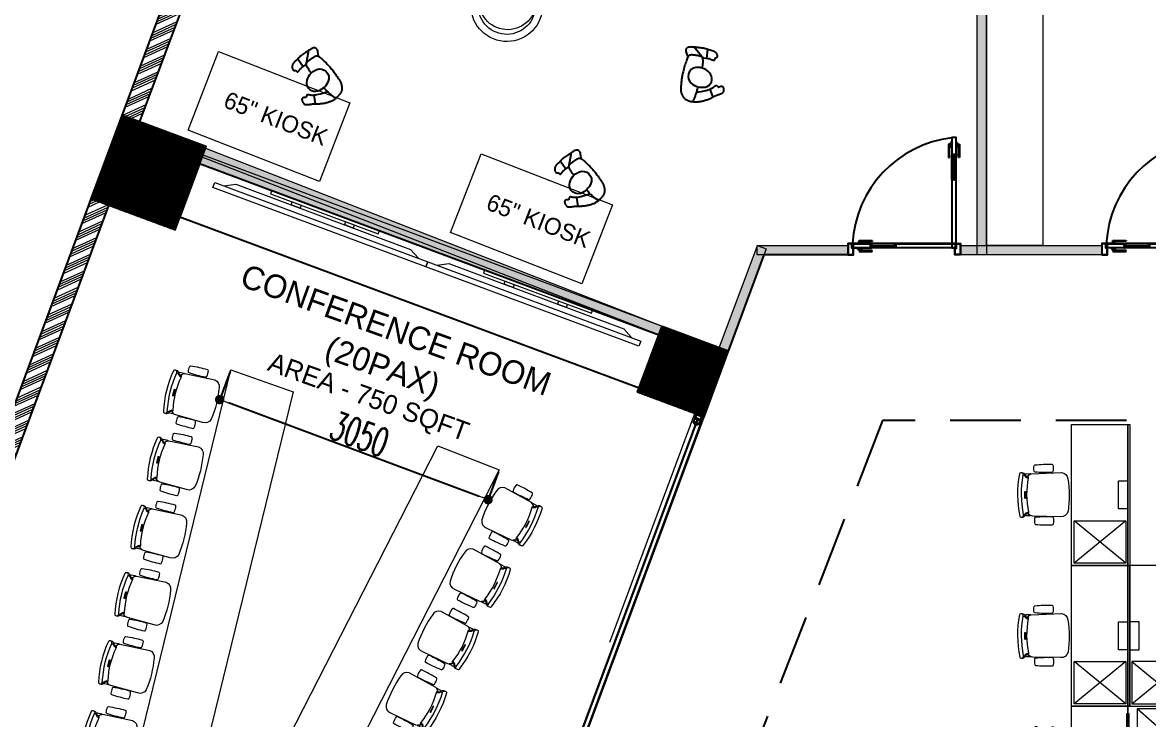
# Model space of a CAD drawing. Header units: millimetres. Extents: x -774950 to -670403, y -1165325 to -1109738.
# Drawn here: x -765314 to -753325, y -1142332 to -1134914 of the extents above; entities that cross this region are included whole.
import ezdxf

# ---------------------------------------------------------------- set-up
doc = ezdxf.new("R2010")
doc.units = ezdxf.units.MM
doc.header["$LTSCALE"] = 3000
doc.header["$MEASUREMENT"] = 0
doc.header["$PDMODE"] = 35
doc.header["$PDSIZE"] = -100
for name, pattern in [('DASHED2', [0.375, 0.25, -0.125]), ('HIDDEN', [0.375, 0.25, -0.125]), ('HIDDENX2', [0.75, 0.5, -0.25])]:
    doc.linetypes.add(name, pattern=pattern)
doc.layers.get('0').update_dxf_attribs({"linetype": 'CONTINUOUS'})
doc.layers.get('DEFPOINTS').update_dxf_attribs({"linetype": 'CONTINUOUS'})
for name, color, linetype, lineweight in [('150 mm WALL', 134, 'CONTINUOUS', 25), ('A-WALL', 26, 'CONTINUOUS', 25), ('AI-FURN', 7, 'CONTINUOUS', 20), ('AR_01_WALL', 134, 'CONTINUOUS', 20), ('I- FURN', 251, 'CONTINUOUS', 9), ('PR-ALU SECTION', 8, 'CONTINUOUS', 9), ('PR-HATCH', 8, 'CONTINUOUS', 0), ('PR-LINE', 8, 'DASHED2', 9), ('T-LAYOUT', 7, 'CONTINUOUS', 13), ('TAGING', 253, 'CONTINUOUS', 5), ('TOA- AV', 7, 'CONTINUOUS', 9), ('TOA_DOOR', 7, 'CONTINUOUS', 25)]:
    doc.layers.add(name, color=color, linetype=linetype, lineweight=lineweight)
for name, color, linetype in [('FURN-TOA', 7, 'CONTINUOUS'), ('HATCH', 8, 'CONTINUOUS'), ('I-FURN', 7, 'CONTINUOUS'), ('STR_COL', 3, 'CONTINUOUS'), ('str_col_hatch', 8, 'CONTINUOUS')]:
    doc.layers.add(name, color=color, linetype=linetype)
doc.layers.add('PR- GLASS', color=7, linetype='CONTINUOUS', lineweight=9, true_color=0x0505ff)
doc.layers.add('PR-FULL HT', color=7, linetype='CONTINUOUS', lineweight=13, true_color=0x6e3e30)
doc.styles.add('ATTR', font='romans.shx', dxfattribs={"width": 0.8, "height": 1.735066})
doc.styles.add('CENTURY GOTHIC', font='GOTHIC.TTF')
doc.styles.add('INSIDE', font='simplex.shx', dxfattribs={"width": 0.6})
doc.dimstyles.new('INTERNAL', dxfattribs={"dimtxt": 300, "dimasz": 100, "dimexe": 50, "dimexo": 20, "dimgap": 25, "dimtad": 1, "dimdec": 0, "dimzin": 9, "dimdsep": 46, "dimtxsty": 'INSIDE', "dimblk1": 'DOT', "dimblk2": 'DOT', "dimsah": 1, "dimcen": 0.09, "dimdle": 30, "dimclrd": 8, "dimclre": 44, "dimadec": 0, "dimazin": 0, "dimtfac": 1, "dimtdec": 0, "dimtofl": 0, "dimtmove": 2, "dimatfit": 3, "dimldrblk": 'DOT', "dimfxl": 0, "dimtolj": 1, "dimtzin": 0, "dimarcsym": 0})
pattern_1 = [(25, (-15832.223, -471116.0655), (-2.641364136, 5.66442367), [])]

# ---------------------------------------------------------------- blocks, each defined once
blk = doc.blocks.new('*U459')
at = {"layer": 'AR_01_WALL'}
h = blk.add_hatch(dxfattribs=at)
h.set_pattern_fill('ANSI34', color=8, scale=7, angle=90)
h.set_pattern_definition([(135, (951725.34, 6184.83), (-94.29269, -94.29269), []), (135, (951725.34, 6216.26), (-94.29269, -94.29269), []), (135, (951725.34, 6247.69), (-94.29269, -94.29269), []), (135, (951725.34, 6279.12), (-94.29269, -94.29269), [])])
h.paths.add_polyline_path([(284137, 139951), (293537, 139951), (293537, 139751), (284137, 139751)])
blk.add_lwpolyline([(284137, 139951), (293537, 139951), (293537, 139751), (284137, 139751), (284137, 139951)], dxfattribs=at)
blk = doc.blocks.new('vw layout final block')
at = {"layer": 'str_col_hatch', "linetype": 'Continuous'}
h = blk.add_hatch(dxfattribs=at)
h.set_pattern_fill('ANSI31', color=256, scale=50, angle=340, style=0)
h.set_pattern_definition(pattern_1)
h.paths.add_polyline_path([(-630186, -1036582), (-629483, -1036844), (-629222, -1036141), (-629925, -1035880)])
h.paths.add_polyline_path([(-633796, -1046282), (-633093, -1046544), (-632832, -1045841), (-633535, -1045580)])
h = blk.add_hatch(dxfattribs=at)
h.set_pattern_fill('ANSI31', color=256, scale=50, angle=340, style=0)
h.set_pattern_definition(pattern_1)
h.paths.add_polyline_path([(-638392, -1043665), (-639282, -1043334), (-639614, -1044224), (-638723, -1044555)])
at = {"layer": 'FURN-TOA', "linetype": 'Continuous'}
for p, q in [((-642893, -1053034), (-636004, -1034524)), ((-639095, -1043403), (-635816, -1034594)), ((-642705, -1053103), (-639426, -1044294))]:
    blk.add_line(p, q, dxfattribs=at)
at = {"layer": 'STR_COL'}
blk.add_lwpolyline([(-639614, -1044224), (-639282, -1043334), (-638392, -1043665), (-638723, -1044555), (-639614, -1044224)], dxfattribs=at)
blk.add_lwpolyline([(-633535, -1045580), (-632832, -1045841), (-633093, -1046544), (-633796, -1046282)], close=True, dxfattribs=at)
at = {"layer": '150 mm WALL', "lineweight": 25, "rotation": 249.5858934164234}
for p in [(-667870, -719486), (-671481, -729186)]:
    blk.add_blockref('*U459', p, dxfattribs=at)
blk = doc.blocks.new('12PSTG07')
at = {"color": 0, "linetype": 'ByBlock'}
for p, q in [((0, 15), (-12, 15)), ((0, 12), (0, 15)), ((-12, 12), (0, 12)), ((-1, -12), (-1, 12)), ((-12, -12), (0, -12)), ((0, -12), (0, -15)), ((0, -15), (-12, -15))]:
    blk.add_line(p, q, dxfattribs=at)
for centre, radius in [((-12, 0), 15), ((-12, 0), 12), ((-10, 0), 12)]:
    blk.add_arc(centre, radius, 90, 270, dxfattribs=at)
blk = doc.blocks.new('Person 8 Man Standing PV')
for p, q in [((-5.91, 10.28), (-5.55, 10.44)), ((-5.55, 10.44), (-5.19, 10.6)), ((-5.19, 10.6), (-4.83, 10.74)), ((-4.83, 10.74), (-4.48, 10.87)), ((-4.48, 10.87), (-4.12, 10.99)), ((-4.12, 10.99), (-3.78, 11.1)), ((-3.78, 11.1), (-3.43, 11.2)), ((-3.43, 11.2), (-3.09, 11.29)), ((-3.09, 11.29), (-2.75, 11.36)), ((-2.75, 11.36), (-2.42, 11.43)), ((-2.42, 11.43), (-2.09, 11.48)), ((-2.09, 11.48), (-1.76, 11.53)), ((-1.76, 11.53), (-1.43, 11.57)), ((-1.43, 11.57), (-1.11, 11.6)), ((-1.07, 10.44), (-1.12, 10.23)), ((-1.11, 11.6), (-0.78, 11.62)), ((-1.02, 10.62), (-1.07, 10.44)), ((-0.96, 10.78), (-1.02, 10.62)), ((-0.91, 10.91), (-0.96, 10.78)), ((-0.86, 11.03), (-0.91, 10.91)), ((-0.8, 11.13), (-0.86, 11.03)), ((-0.75, 11.22), (-0.8, 11.13)), ((-0.78, 11.62), (-0.45, 11.61)), ((-0.69, 11.29), (-0.75, 11.22)), ((-0.62, 11.35), (-0.69, 11.29)), ((-0.56, 11.4), (-0.62, 11.35)), ((-0.48, 11.44), (-0.56, 11.4)), ((-0.4, 11.47), (-0.48, 11.44)), ((-0.45, 11.61), (-0.08, 11.54)), ((-0.31, 11.49), (-0.4, 11.47)), ((-0.21, 11.51), (-0.31, 11.49)), ((-0.1, 11.52), (-0.21, 11.51)), ((0.03, 11.52), (-0.1, 11.52)), ((-0.08, 11.54), (-0.04, 11.52)), ((0.16, 11.52), (0.03, 11.52)), ((0.31, 11.52), (0.16, 11.52)), ((0.47, 11.5), (0.31, 11.52)), ((0.63, 11.48), (0.47, 11.5)), ((0.82, 11.46), (0.63, 11.48)), ((1.01, 11.42), (0.82, 11.46)), ((1.21, 11.38), (1.01, 11.42)), ((1.43, 11.33), (1.21, 11.38)), ((1.65, 11.28), (1.43, 11.33)), ((1.87, 11.22), (1.65, 11.28)), ((2.09, 11.15), (1.87, 11.22)), ((2.31, 11.09), (2.09, 11.15)), ((2.52, 11.01), (2.31, 11.09)), ((2.72, 10.94), (2.52, 11.01)), ((2.91, 10.86), (2.72, 10.94)), ((3.09, 10.78), (2.91, 10.86)), ((3.26, 10.69), (3.09, 10.78)), ((3.42, 10.59), (3.26, 10.69)), ((3.58, 10.48), (3.42, 10.59)), ((3.74, 10.35), (3.58, 10.48)), ((3.9, 10.2), (3.74, 10.35)), ((-13.66, 5.08), (-13.61, 5.2)), ((-13.61, 5.2), (-13.54, 5.32)), ((-13.54, 5.32), (-13.46, 5.42)), ((-13.46, 5.42), (-13.37, 5.53)), ((-13.37, 5.53), (-13.27, 5.63)), ((-13.27, 5.63), (-13.16, 5.73)), ((-13.16, 5.73), (-13.04, 5.82)), ((-13.04, 5.82), (-12.9, 5.92)), ((-12.9, 5.92), (-12.75, 6.02)), ((-12.75, 6.02), (-12.59, 6.13)), ((-12.59, 6.13), (-12.42, 6.23)), ((-12.42, 6.23), (-12.23, 6.34)), ((-12.23, 6.34), (-12.03, 6.46)), ((-12.03, 6.46), (-11.81, 6.58)), ((-11.81, 6.58), (-11.59, 6.7)), ((-11.59, 6.7), (-11.36, 6.82)), ((-11.36, 6.82), (-11.13, 6.95)), ((-11.13, 6.95), (-10.9, 7.07)), ((-10.9, 7.07), (-10.68, 7.2)), ((-10.68, 7.2), (-10.48, 7.31)), ((-10.48, 7.31), (-10.3, 7.43)), ((-10.3, 7.43), (-10.14, 7.53)), ((-10.14, 7.53), (-9.99, 7.64)), ((-9.99, 7.64), (-9.86, 7.74)), ((-9.86, 7.74), (-9.73, 7.85)), ((-9.73, 7.85), (-9.59, 7.96)), ((-9.59, 7.96), (-9.44, 8.08)), ((-9.53, 8.01), (-7.59, 4.55)), ((-9.44, 8.08), (-9.27, 8.21)), ((-9.27, 8.21), (-9.07, 8.36)), ((-9.07, 8.36), (-8.84, 8.53)), ((-8.84, 8.53), (-8.58, 8.71)), ((-8.58, 8.71), (-8.3, 8.9)), ((-8.3, 8.9), (-7.99, 9.1)), ((-7.99, 9.1), (-7.67, 9.31)), ((-7.67, 9.31), (-7.33, 9.52)), ((-7.33, 9.52), (-6.98, 9.72)), ((-6.98, 9.72), (-6.62, 9.91)), ((-5.97, 5.38), (-6.69, 5.05)), ((-6.62, 9.91), (-6.26, 10.1)), ((-6.26, 10.1), (-5.91, 10.28)), ((-5.07, 5.76), (-5.97, 5.38)), ((-3.94, 6.2), (-5.07, 5.76)), ((-2.55, 6.7), (-3.94, 6.2)), ((-1.75, 6.98), (-2.55, 6.7)), ((-1.91, 5.44), (-1.94, 4.87)), ((-1.88, 5.91), (-1.91, 5.44)), ((-1.84, 6.29), (-1.88, 5.91)), ((-1.8, 6.63), (-1.84, 6.29)), ((-1.75, 6.96), (-1.8, 6.63)), ((-1.69, 7.3), (-1.75, 6.96)), ((-1.63, 7.66), (-1.69, 7.3)), ((-1.57, 8.02), (-1.63, 7.66)), ((-1.5, 8.39), (-1.57, 8.02)), ((-1.44, 8.75), (-1.5, 8.39)), ((-1.37, 9.1), (-1.44, 8.75)), ((-1.31, 9.42), (-1.37, 9.1)), ((-1.24, 9.72), (-1.31, 9.42)), ((-1.18, 9.99), (-1.24, 9.72)), ((-1.12, 10.23), (-1.18, 9.99)), ((4.06, 10.03), (3.9, 10.2)), ((4.23, 9.84), (4.06, 10.03)), ((4.4, 9.62), (4.23, 9.84)), ((4.57, 9.39), (4.4, 9.62)), ((4.73, 9.14), (4.57, 9.39)), ((4.89, 8.88), (4.73, 9.14)), ((5.04, 8.61), (4.89, 8.88)), ((5.18, 8.34), (5.04, 8.61)), ((5.3, 8.06), (5.18, 8.34)), ((5.4, 7.78), (5.3, 8.06)), ((5.49, 7.5), (5.4, 7.78)), ((5.57, 7.22), (5.49, 7.5)), ((5.63, 6.92), (5.57, 7.22)), ((5.68, 6.62), (5.63, 6.92)), ((5.73, 6.3), (5.68, 6.62)), ((5.77, 5.96), (5.73, 6.3)), ((5.8, 5.61), (5.77, 5.96)), ((5.84, 5.23), (5.8, 5.61)), ((5.87, 4.83), (5.84, 5.23)), ((-13.77, 4.49), (-13.76, 4.66)), ((-13.76, 4.31), (-13.77, 4.49)), ((-13.76, 4.66), (-13.74, 4.81)), ((-13.75, 4.12), (-13.76, 4.31)), ((-13.73, 3.94), (-13.75, 4.12)), ((-13.74, 4.81), (-13.71, 4.95)), ((-13.7, 3.75), (-13.73, 3.94)), ((-13.71, 4.95), (-13.66, 5.08)), ((-13.66, 3.57), (-13.7, 3.75)), ((-13.61, 3.39), (-13.66, 3.57)), ((-13.56, 3.23), (-13.61, 3.39)), ((-13.51, 3.08), (-13.56, 3.23)), ((-13.45, 2.95), (-13.51, 3.08)), ((-13.39, 2.84), (-13.45, 2.95)), ((-13.33, 2.73), (-13.39, 2.84)), ((-13.26, 2.64), (-13.33, 2.73)), ((-13.19, 2.57), (-13.26, 2.64)), ((-13.12, 2.5), (-13.19, 2.57)), ((-13.04, 2.44), (-13.12, 2.5)), ((-12.97, 2.4), (-13.04, 2.44)), ((-12.89, 2.36), (-12.97, 2.4)), ((-12.81, 2.33), (-12.89, 2.36)), ((-12.72, 2.32), (-12.81, 2.33)), ((-12.64, 2.31), (-12.72, 2.32)), ((-12.55, 2.32), (-12.64, 2.31)), ((-12.45, 2.34), (-12.55, 2.32)), ((-12.36, 2.37), (-12.45, 2.34)), ((-12.26, 2.41), (-12.36, 2.37)), ((-12.15, 2.47), (-12.26, 2.41)), ((-12.05, 2.53), (-12.15, 2.47)), ((-11.94, 2.59), (-12.05, 2.53)), ((-11.84, 2.66), (-11.94, 2.59)), ((-11.74, 2.73), (-11.84, 2.66)), ((-11.64, 2.79), (-11.74, 2.73)), ((-11.55, 2.85), (-11.64, 2.79)), ((-11.47, 2.89), (-11.55, 2.85)), ((-11.4, 2.93), (-11.47, 2.89)), ((-11.33, 2.96), (-11.4, 2.93)), ((-11.26, 2.98), (-11.33, 2.96)), ((-11.2, 2.98), (-11.26, 2.98)), ((-11.15, 2.98), (-11.2, 2.98)), ((-11.09, 2.97), (-11.15, 2.98)), ((-11.04, 2.95), (-11.09, 2.97)), ((-10.99, 2.91), (-11.04, 2.95)), ((-10.94, 2.87), (-10.99, 2.91)), ((-10.89, 2.83), (-10.94, 2.87)), ((-10.84, 2.77), (-10.89, 2.83)), ((-10.78, 2.72), (-10.84, 2.77)), ((-10.73, 2.67), (-10.78, 2.72)), ((-10.68, 2.61), (-10.73, 2.67)), ((-10.62, 2.56), (-10.68, 2.61)), ((-10.56, 2.52), (-10.62, 2.56)), ((-10.5, 2.48), (-10.56, 2.52)), ((-10.43, 2.44), (-10.5, 2.48)), ((-10.37, 2.42), (-10.43, 2.44)), ((-10.3, 2.4), (-10.37, 2.42)), ((-10.23, 2.39), (-10.3, 2.4)), ((-10.16, 2.39), (-10.23, 2.39)), ((-10.09, 2.4), (-10.16, 2.39)), ((-10.02, 2.42), (-10.09, 2.4)), ((-9.94, 2.45), (-10.02, 2.42)), ((-9.87, 2.49), (-9.94, 2.45)), ((-9.79, 2.54), (-9.87, 2.49)), ((-9.71, 2.61), (-9.79, 2.54)), ((-9.63, 2.68), (-9.71, 2.61)), ((-9.54, 2.78), (-9.63, 2.68)), ((-9.45, 2.88), (-9.54, 2.78)), ((-9.35, 3), (-9.45, 2.88)), ((-9.25, 3.14), (-9.35, 3)), ((-9.12, 3.29), (-9.25, 3.14)), ((-8.98, 3.45), (-9.12, 3.29)), ((-8.8, 3.63), (-8.98, 3.45)), ((-8.6, 3.82), (-8.8, 3.63)), ((-8.35, 4.03), (-8.6, 3.82)), ((-8.05, 4.25), (-8.35, 4.03)), ((-7.69, 4.49), (-8.05, 4.25)), ((-7.25, 4.75), (-7.69, 4.49)), ((-6.69, 5.05), (-7.25, 4.75)), ((-1.94, 4.87), (-1.95, 4.37)), ((5.9, 4.42), (5.87, 4.83)), ((5.92, 3.99), (5.9, 4.42)), ((5.95, 3.54), (5.92, 3.99)), ((5.97, 3.09), (5.95, 3.54)), ((5.99, 2.64), (5.97, 3.09)), ((6, 2.18), (5.99, 2.64)), ((6.02, 1.72), (6, 2.18)), ((6, -0.24), (6.02, 0.28)), ((6.02, 1.25), (6.02, 1.72)), ((6.02, 0.77), (6.02, 1.25)), ((6.02, 0.28), (6.02, 0.77)), ((-2.56, -4.42), (-2.55, -4.86)), ((-2.55, -4.86), (-2.52, -5.71)), ((5.42, -5.42), (5.53, -4.74)), ((5.53, -4.74), (5.63, -4.04)), ((5.63, -4.04), (5.72, -3.33)), ((5.72, -3.33), (5.81, -2.64)), ((5.81, -2.64), (5.88, -1.98)), ((5.88, -1.98), (5.93, -1.36)), ((5.93, -1.36), (5.97, -0.78)), ((5.97, -0.78), (6, -0.24)), ((-8.29, -10.34), (-8.26, -10.25)), ((-8.26, -10.25), (-8.21, -10.17)), ((-8.21, -10.17), (-8.16, -10.09)), ((-8.16, -10.09), (-8.1, -10.02)), ((-8.1, -10.02), (-8.04, -9.96)), ((-8.04, -9.96), (-7.97, -9.9)), ((-7.97, -9.9), (-7.9, -9.84)), ((-7.9, -9.84), (-7.82, -9.79)), ((-7.82, -9.79), (-7.75, -9.74)), ((-7.75, -9.74), (-7.68, -9.7)), ((-7.68, -9.7), (-7.62, -9.65)), ((-7.62, -9.65), (-7.56, -9.61)), ((-7.56, -9.61), (-7.52, -9.56)), ((-7.52, -9.56), (-7.48, -9.52)), ((-7.48, -9.52), (-7.45, -9.47)), ((-7.45, -9.47), (-7.43, -9.42)), ((-7.43, -9.42), (-7.41, -9.37)), ((-7.41, -9.37), (-7.4, -9.32)), ((-7.4, -8.96), (-7.38, -8.91)), ((-7.4, -9.03), (-7.4, -8.96)), ((-7.39, -9.09), (-7.4, -9.03)), ((-7.4, -9.32), (-7.39, -9.26)), ((-7.39, -8.85), (-7.37, -8.8)), ((-7.38, -8.91), (-7.39, -8.85)), ((-7.39, -9.15), (-7.39, -9.09)), ((-7.39, -9.21), (-7.39, -9.15)), ((-7.39, -9.26), (-7.39, -9.21)), ((-7.37, -8.8), (-7.34, -8.75)), ((-7.34, -8.75), (-7.31, -8.71)), ((-7.31, -8.71), (-7.26, -8.67)), ((-7.26, -8.67), (-7.2, -8.64)), ((-7.2, -8.64), (-7.14, -8.62)), ((-7.14, -8.62), (-7.06, -8.61)), ((-7.06, -8.61), (-6.97, -8.6)), ((-6.97, -8.6), (-6.88, -8.6)), ((-6.88, -8.6), (-6.78, -8.61)), ((-6.78, -8.61), (-6.67, -8.63)), ((-6.67, -8.63), (-6.55, -8.66)), ((-6.55, -8.66), (-6.41, -8.69)), ((-6.41, -8.69), (-6.26, -8.73)), ((-6.26, -8.73), (-6.1, -8.77)), ((-6.1, -8.77), (-5.91, -8.81)), ((-5.91, -8.81), (-5.71, -8.86)), ((-5.71, -8.86), (-5.48, -8.91)), ((-5.48, -8.91), (-5.22, -8.96)), ((-5.22, -8.96), (-4.9, -9)), ((-4.9, -9), (-4.5, -9.03)), ((-4.5, -9.03), (-4, -9.03)), ((-4, -9.03), (-3.35, -9.01)), ((-3.55, -13.36), (-3.77, -9.02)), ((-3.35, -9.01), (-2.55, -8.95)), ((-2.55, -8.95), (-2.01, -8.89)), ((-2.52, -5.71), (-2.48, -6.42)), ((-2.48, -6.42), (-2.43, -7)), ((-2.43, -7), (-2.37, -7.47)), ((-2.37, -7.47), (-2.32, -7.85)), ((-2.32, -7.85), (-2.25, -8.16)), ((-2.25, -8.16), (-2.19, -8.4)), ((-2.19, -8.4), (-2.13, -8.61)), ((-2.17, -8.91), (2.88, -13.39)), ((-2.13, -8.61), (-2.07, -8.77)), ((-2.07, -8.77), (-2.01, -8.91)), ((-2.01, -8.91), (-1.94, -9.01)), ((-1.94, -9.01), (-1.87, -9.1)), ((-1.87, -9.1), (-1.8, -9.17)), ((-1.8, -9.17), (-1.72, -9.23)), ((-1.72, -9.23), (-1.64, -9.28)), ((-1.64, -9.28), (-1.56, -9.33)), ((-1.56, -9.33), (-1.46, -9.38)), ((-1.46, -9.38), (-1.35, -9.43)), ((-1.35, -9.43), (-1.22, -9.47)), ((-1.22, -9.47), (-1.07, -9.51)), ((-1.07, -9.51), (-0.88, -9.55)), ((-0.88, -9.55), (-0.67, -9.58)), ((-0.67, -9.58), (-0.41, -9.61)), ((-0.41, -9.61), (-0.11, -9.63)), ((-0.11, -9.63), (0.22, -9.65)), ((0.22, -9.65), (0.58, -9.66)), ((0.58, -9.66), (0.95, -9.66)), ((0.95, -9.66), (1.33, -9.66)), ((1.33, -9.66), (1.7, -9.65)), ((1.7, -9.65), (2.06, -9.64)), ((2.06, -9.64), (2.4, -9.63)), ((2.4, -9.63), (2.71, -9.61)), ((2.71, -9.61), (2.98, -9.58)), ((2.98, -9.58), (3.23, -9.55)), ((3.23, -9.55), (3.46, -9.51)), ((3.46, -9.51), (3.66, -9.46)), ((3.66, -9.46), (3.84, -9.39)), ((3.84, -9.39), (4.01, -9.32)), ((4.01, -9.32), (4.16, -9.23)), ((4.16, -9.23), (4.29, -9.12)), ((4.29, -9.12), (4.42, -8.98)), ((4.42, -8.98), (4.54, -8.82)), ((4.54, -8.82), (4.66, -8.61)), ((4.66, -8.61), (4.77, -8.35)), ((4.72, -8.47), (4.9, -8.77)), ((4.77, -8.35), (4.87, -8.04)), ((4.87, -8.04), (4.98, -7.66)), ((4.9, -8.77), (5.37, -9.59)), ((4.98, -7.66), (5.09, -7.2)), ((5.09, -7.2), (5.2, -6.67)), ((5.2, -6.67), (5.31, -6.07)), ((5.31, -6.07), (5.42, -5.42)), ((5.37, -9.59), (5.7, -10.24)), ((5.7, -10.24), (5.92, -10.73)), ((-8.36, -10.63), (-8.34, -10.53)), ((-8.36, -10.73), (-8.36, -10.63)), ((-8.36, -10.84), (-8.36, -10.73)), ((-8.34, -10.94), (-8.36, -10.84)), ((-8.34, -10.53), (-8.32, -10.44)), ((-8.32, -11.05), (-8.34, -10.94)), ((-8.32, -10.44), (-8.29, -10.34)), ((-8.3, -11.16), (-8.32, -11.05)), ((-8.26, -11.26), (-8.3, -11.16)), ((-8.22, -11.37), (-8.26, -11.26)), ((-8.17, -11.48), (-8.22, -11.37)), ((-8.12, -11.58), (-8.17, -11.48)), ((-8.06, -11.69), (-8.12, -11.58)), ((-8, -11.8), (-8.06, -11.69)), ((-7.93, -11.9), (-8, -11.8)), ((-7.86, -12), (-7.93, -11.9)), ((-7.78, -12.1), (-7.86, -12)), ((-7.69, -12.2), (-7.78, -12.1)), ((-7.59, -12.3), (-7.69, -12.2)), ((-7.49, -12.39), (-7.59, -12.3)), ((-7.38, -12.48), (-7.49, -12.39)), ((-7.26, -12.57), (-7.38, -12.48)), ((-7.13, -12.65), (-7.26, -12.57)), ((-6.99, -12.73), (-7.13, -12.65)), ((-6.84, -12.8), (-6.99, -12.73)), ((-6.67, -12.87), (-6.84, -12.8)), ((-6.48, -12.93), (-6.67, -12.87)), ((-6.28, -12.98), (-6.48, -12.93)), ((-6.07, -13.03), (-6.28, -12.98)), ((-5.83, -13.06), (-6.07, -13.03)), ((-5.59, -13.1), (-5.83, -13.06)), ((-5.35, -13.12), (-5.59, -13.1)), ((-5.11, -13.15), (-5.35, -13.12)), ((-4.87, -13.17), (-5.11, -13.15)), ((-4.65, -13.19), (-4.87, -13.17)), ((-4.43, -13.21), (-4.65, -13.19)), ((-4.24, -13.24), (-4.43, -13.21)), ((-4.06, -13.26), (-4.24, -13.24)), ((-3.9, -13.29), (-4.06, -13.26)), ((-3.74, -13.32), (-3.9, -13.29)), ((-3.58, -13.35), (-3.74, -13.32)), ((-3.42, -13.38), (-3.58, -13.35)), ((-3.25, -13.41), (-3.42, -13.38)), ((-3.07, -13.44), (-3.25, -13.41)), ((-2.88, -13.47), (-3.07, -13.44)), ((-2.66, -13.49), (-2.88, -13.47)), ((-2.42, -13.51), (-2.66, -13.49)), ((-2.15, -13.53), (-2.42, -13.51)), ((-1.83, -13.54), (-2.15, -13.53)), ((-1.47, -13.55), (-1.83, -13.54)), ((-1.07, -13.55), (-1.47, -13.55)), ((-0.6, -13.55), (-1.07, -13.55)), ((-0.08, -13.54), (-0.6, -13.55)), ((0.49, -13.52), (-0.08, -13.54)), ((1.08, -13.5), (0.49, -13.52)), ((1.68, -13.47), (1.08, -13.5)), ((2.28, -13.44), (1.68, -13.47)), ((2.85, -13.39), (2.28, -13.44)), ((3.38, -13.35), (2.85, -13.39)), ((3.85, -13.29), (3.38, -13.35)), ((4.25, -13.24), (3.85, -13.29)), ((4.58, -13.18), (4.25, -13.24)), ((4.86, -13.11), (4.58, -13.18)), ((5.08, -13.04), (4.86, -13.11)), ((5.25, -12.96), (5.08, -13.04)), ((5.4, -12.88), (5.25, -12.96)), ((5.52, -12.8), (5.4, -12.88)), ((5.62, -12.71), (5.52, -12.8)), ((5.71, -12.62), (5.62, -12.71)), ((5.79, -12.52), (5.71, -12.62)), ((5.87, -12.42), (5.79, -12.52)), ((5.93, -12.31), (5.87, -12.42)), ((5.92, -10.73), (6.05, -11.11)), ((5.99, -12.19), (5.93, -12.31)), ((6.04, -12.06), (5.99, -12.19)), ((6.08, -11.92), (6.04, -12.06)), ((6.05, -11.11), (6.12, -11.39)), ((6.11, -11.77), (6.08, -11.92)), ((6.13, -11.6), (6.11, -11.77)), ((6.12, -11.39), (6.13, -11.6))]:
    blk.add_line(p, q)
for centre, radius, start, end in [((-3.93, 0.36), 3.82, 109.3675, 222.8739), ((-2.64, -3.33), 7.73, 58.8919, 109.3675), ((-0.77, -0.24), 4.13, 286.3643, 58.8919), ((-1.59, 2.54), 7.02, 222.8739, 286.3643)]:
    blk.add_arc(centre, radius, start, end)
at = {"style": 'ATTR', "width": 0.8, "flags": 9}
blk.add_attdef('ESTCODE', (0, 0), '', height=0.00629, dxfattribs=at)
blk = doc.blocks.new('*U121')
at = {"layer": 'PR-HATCH'}
h = blk.add_hatch(color=256, dxfattribs=at)
h.dxf.hatch_style = 1
h.paths.add_polyline_path([(-83010, -39967), (-82046, -39967), (-82046, -39867), (-83010, -39867)])
at = {"layer": 'PR-FULL HT', "elevation": 0}
blk.add_lwpolyline([(-83010, -39967), (-82046, -39967), (-82046, -39867), (-83010, -39867)], close=True, dxfattribs=at)
blk = doc.blocks.new('*U163')
at = {"layer": 'PR-HATCH'}
h = blk.add_hatch(color=256, dxfattribs=at)
h.dxf.hatch_style = 1
h.paths.add_polyline_path([(-89743, -39967), (-84523, -39967), (-84523, -39867), (-89743, -39867)])
at = {"layer": 'PR-FULL HT', "elevation": 0}
blk.add_lwpolyline([(-89743, -39967), (-84523, -39967), (-84523, -39867), (-89743, -39867)], close=True, dxfattribs=at)
blk = doc.blocks.new('GLASS PATCH')
at = {"layer": 'PR-ALU SECTION'}
for p, q in [((-11245.2, -11600.3), (-11245.2, -11602.3)), ((-11244.2, -11600.3), (-11245.2, -11600.3)), ((-11245.2, -11602.3), (-11242.7, -11602.3)), ((-11245.2, -11624.3), (-11245.2, -11622.3)), ((-11245.2, -11622.3), (-11242.7, -11622.3)), ((-11244.2, -11624.3), (-11245.2, -11624.3)), ((-11244.2, -11599.3), (-11244.2, -11600.3)), ((-11207.2, -11599.3), (-11244.2, -11599.3)), ((-11244.2, -11625.3), (-11244.2, -11624.3)), ((-11242.7, -11622.3), (-11242.7, -11602.3)), ((-11241.2, -11623.8), (-11241.2, -11600.8)), ((-11213, -11600.8), (-11241.2, -11600.8)), ((-11241.2, -11601.3), (-11222.7, -11601.3)), ((-11241.2, -11623.3), (-11222.7, -11623.3)), ((-11213, -11623.8), (-11241.2, -11623.8)), ((-11222.7, -11607.3), (-11230.7, -11607.3)), ((-11230.7, -11617.3), (-11230.7, -11607.3)), ((-11222.7, -11617.3), (-11230.7, -11617.3)), ((-11222.7, -11601.3), (-11222.7, -11607.3)), ((-11222.7, -11623.3), (-11222.7, -11617.3)), ((-11211.2, -11604.5), (-11213, -11600.8)), ((-11211.2, -11620.1), (-11213, -11623.8)), ((-11212.4, -11606.4), (-11211.2, -11604.5)), ((-11211.2, -11607.3), (-11212.4, -11606.4)), ((-11211.2, -11617.3), (-11212.4, -11618.1)), ((-11212.4, -11618.1), (-11211.2, -11620.1)), ((-11206.2, -11604.5), (-11211.2, -11604.5)), ((-11211.2, -11604.5), (-11210, -11605.6)), ((-11211.2, -11620.1), (-11210, -11618.9)), ((-11206.2, -11620.1), (-11211.2, -11620.1)), ((-11210, -11605.6), (-11205.1, -11605.6)), ((-11210, -11618.9), (-11205.1, -11618.9)), ((-11207.2, -11599.3), (-11205.2, -11600)), ((-11206.2, -11605.5), (-11206.2, -11604.5)), ((-11205.2, -11605.5), (-11206.2, -11605.5)), ((-11205.2, -11619.1), (-11206.2, -11619.1)), ((-11206.2, -11619.1), (-11206.2, -11620.1)), ((-11205.2, -11600), (-11205.2, -11605.5)), ((-11205.2, -11624.6), (-11205.2, -11619.1)), ((-11205.1, -11602.9), (-11205.1, -11605.6)), ((-11200.5, -11607.3), (-11205.1, -11602.9)), ((-11200.5, -11617.3), (-11205.1, -11621.7)), ((-11205.1, -11621.7), (-11205.1, -11618.9)), ((-11207.2, -11625.3), (-11244.2, -11625.3)), ((-11207.2, -11625.3), (-11205.2, -11624.6))]:
    blk.add_line(p, q, dxfattribs=at)
blk.add_lwpolyline([(-11241.2, -11601.3), (-11222.7, -11601.3), (-11222.7, -11607.3), (-11230.7, -11607.3), (-11230.7, -11617.3), (-11222.7, -11617.3), (-11222.7, -11623.3), (-11241.2, -11623.3)], close=True, dxfattribs=at)
for points, knots in [([(-11207.6, -11607.3), (-11208.8, -11606.7), (-11210.2, -11606), (-11211.1, -11607.1), (-11211.2, -11607.3)], [0, 0, 0, 0, 3.277935, 3.838999, 3.838999, 3.838999, 3.838999]), ([(-11207.6, -11617.3), (-11208.8, -11617.9), (-11210.2, -11618.6), (-11211.1, -11617.5), (-11211.2, -11617.3)], [0, 0, 0, 0, 3.277935, 3.838999, 3.838999, 3.838999, 3.838999]), ([(-11204.1, -11607.3), (-11205.3, -11606.7), (-11206.7, -11606), (-11207.6, -11607.1), (-11207.6, -11607.3)], [0, 0, 0, 0, 3.196261, 3.767448, 3.767448, 3.767448, 3.767448]), ([(-11204.1, -11617.3), (-11205.3, -11617.9), (-11206.7, -11618.6), (-11207.6, -11617.5), (-11207.6, -11617.3)], [0, 0, 0, 0, 3.196261, 3.767448, 3.767448, 3.767448, 3.767448]), ([(-11200.5, -11607.3), (-11202.1, -11606.6), (-11203.9, -11605.8), (-11204.1, -11607.2), (-11204.1, -11607.3)], [0, 0, 0, 0, 3.605923, 3.8901, 3.8901, 3.8901, 3.8901]), ([(-11200.5, -11617.3), (-11202.1, -11618), (-11203.9, -11618.7), (-11204.1, -11617.4), (-11204.1, -11617.3)], [0, 0, 0, 0, 3.605923, 3.8901, 3.8901, 3.8901, 3.8901])]:
    blk.add_open_spline(points, degree=3, knots=knots, dxfattribs=at)
blk = doc.blocks.new('*U129')
at = {"layer": 'PR- GLASS', "elevation": 0}
blk.add_lwpolyline([(-76166, -32841), (-76166, -32853), (-84316, -32853), (-84316, -32841)], close=True, dxfattribs=at)
at = {"layer": 'PR-LINE', "ltscale": 5, "elevation": 0}
blk.add_lwpolyline([(-84352, -32797), (-84352, -32897), (-76130, -32897), (-76130, -32797)], close=True, dxfattribs=at)
at = {"layer": 'PR-ALU SECTION'}
for p, xscale, yscale, zscale, rotation in [((-56402, -61709, 0), -2.485489525280366, 2.485489525280353, 2.485489525280353, 179.9999854000356), ((-104080, -61709, 0), 2.485489525280367, 2.485489525280367, 2.485489525280367, 179.9999854002671)]:
    blk.add_blockref('GLASS PATCH', p, dxfattribs=dict(at, xscale=xscale, yscale=yscale, zscale=zscale, rotation=rotation))
blk = doc.blocks.new('CHAIR - STEELCASE - LETSB')
at = {"layer": 'I- FURN'}
blk.add_lwpolyline([(-513, 242, 0.34479), (-528, 230, 0.096497), (-528, -218, 0.361045), (-516, -229), (-494, -229, 0.246071), (-466, -205, -0.226994), (-446, -191), (-440, -191, 0.417254), (-430, -177, -0.104406), (-430, 189, 0.398452), (-439, 204, -0.367565), (-466, 218, 0.274839), (-497, 242)], format="xyb", close=True, dxfattribs=at)
at = {"layer": 'I- FURN', "color": 24, "lineweight": 9}
for points in [[(-508, -229, 0.46809), (-488, -205, -0.090711), (-488, 218, 0.462177), (-507, 242, -100.177069)], [(-488, 217), (-478, 217, -0.321496), (-469, 210, 0.282757), (-430, 188, -1.025051)], [(-488, -205), (-478, -205, 0.321496), (-469, -198, -0.282757), (-430, -176, 1.025051)]]:
    blk.add_lwpolyline(points, format="xyb", dxfattribs=at)
at = {"layer": 'I- FURN'}
blk.add_lwpolyline([(-95, -229), (-390, -220, -0.232948), (-440, -191, 0.417374), (-430, -177, -0.10441), (-430, 189, 0.39834), (-439, 204, -0.21659), (-401, 231), (-78, 242, -0.366213), (-13, 173, -0.077985), (-14, -173, -0.376278), (-95, -229)], format="xyb", dxfattribs=at)
at = {"layer": 'I- FURN', "color": 24, "lineweight": 9}
for points in [[(-370, 258, -0.089353), (-370, 317, -0.334929), (-361, 325, -0.034973), (-180, 330, -0.382328), (-170, 321, -0.10237), (-170, 253, -0.318036), (-180, 244, -0.036857), (-361, 249, -0.333729)], [(-370, -242, 0.089353), (-370, -301, 0.334929), (-361, -309, 0.034973), (-180, -315, 0.382328), (-170, -305, 0.10237), (-170, -238, 0.318036), (-180, -229, 0.036857), (-361, -234, 0.333729)]]:
    blk.add_lwpolyline(points, format="xyb", close=True, dxfattribs=at)
at = {"layer": 'I- FURN', "color": 8, "lineweight": 5}
for points in [[(-216, 237), (-214, 243)], [(-184, 244), (-186, 238)], [(-218, -225), (-217, -228)], [(-188, -228), (-189, -226)]]:
    blk.add_lwpolyline(points, dxfattribs=at)
blk.add_lwpolyline([(-464, 213, 0.188155), (-445, 203), (-439, 204, -0.15219), (-410, 229, 0.211085), (-414, 230), (-459, 229, 0.414214), (-464, 223)], format="xyb", close=True, dxfattribs=at)
for points in [[(-471, -25, -0.007805), (-471, 37, -0.087218), (-470, 43, -0.229267), (-469, 43), (-466, 43, -0.210582), (-464, 38, 0.008162), (-464, -24, -0.166545), (-465, -31, -0.375811), (-466, -31), (-469, -31, -0.246214), (-471, -28, 0.024513), (-471, -25, -1.199362)], [(-446, -191), (-440, -191, 0.15219), (-410, -215, -0.211085), (-414, -217), (-459, -217, -0.414214), (-464, -212), (-464, -202)]]:
    blk.add_lwpolyline(points, format="xyb", dxfattribs=at)
blk = doc.blocks.new('PWP_120 Workstation_3PAX')
for points in [[(0, 0), (1050, 0), (1050, 600), (518, 600), (466, 605), (416, 618), (369, 640), (327, 669), (290, 706), (261, 748), (-5, 1209), (-525, 909), (0, 0)], [(0, 0), (-525, -909), (-1045, -609), (-778, -148), (-757, -101), (-743, -52), (-739, 0), (-743, 52), (-757, 101), (-778, 148), (-1045, 609), (-525, 909), (0, 0)], [(-495, 838), (-59, 82), (-41, 92), (-478, 848)], [(-478, 848), (-41, 92), (-59, 82), (-495, 838)], [(973, 10), (100, 10), (100, -10), (973, -10)], [(0, 0), (1050, 0), (1050, -600), (518, -600), (466, -605), (416, -618), (369, -640), (327, -669), (290, -706), (261, -748), (-5, -1209), (-525, -909), (0, 0)], [(-495, -838), (-59, -82), (-41, -92), (-478, -848)]]:
    blk.add_lwpolyline(points, close=True)
for points in [[(-525, 909), (-5, 1209)], [(-525, 909), (-1045, 609)], [(1050, 0), (1050, 600)], [(1050, 0), (1050, -600)], [(-525, -909), (-1045, -609)]]:
    blk.add_lwpolyline(points)
at = {"color": 8, "lineweight": 5}
for points in [[(623, 100), (623, 550), (1023, 550), (1023, 100)], [(623, -100), (623, -550), (1023, -550), (1023, -100)], [(-398, -490), (-788, -265), (-988, -611), (-598, -836)]]:
    blk.add_lwpolyline(points, close=True, dxfattribs=at)
for points in [[(1023, 550), (623, 100)], [(623, 550), (1023, 100)], [(1023, -550), (623, -100)], [(623, -550), (1023, -100)], [(-788, -265), (-598, -836)], [(-988, -611), (-398, -490)]]:
    blk.add_lwpolyline(points, dxfattribs=at)
at = {"xscale": -1, "rotation": 59.25252341733501}
blk.add_blockref('CHAIR - STEELCASE - LETSB', (369, 641), dxfattribs=at)
for p, rotation in [((-740, 1), 0.7474006020673192), ((369, -641), 120.747476582665)]:
    blk.add_blockref('CHAIR - STEELCASE - LETSB', p, dxfattribs=dict(rotation=rotation))
blk = doc.blocks.new('A$C60412B90')
at = {"layer": 'TOA- AV', "color": 6}
for p, q in [((-37.2, 55.5), (29.9, 91)), ((1280.2, 55.5), (1213.1, 91)), ((-100, 55.5), (1343, 55.5))]:
    blk.add_line(p, q, dxfattribs=at)
at = {"layer": 'TOA- AV', "color": 30, "true_color": 0xf8991e}
blk.add_line((256.5, 111), (986.5, 111), dxfattribs=at)
at = {"layer": 'TOA- AV', "color": 6}
for points in [[(29.9, 91), (1213.1, 91)], [(1343, 55.5), (1343, 20), (-100, 20), (-100, 55.5)]]:
    blk.add_lwpolyline(points, dxfattribs=at)
at = {"layer": 'TOA- AV', "color": 30, "true_color": 0xf8991e}
for points in [[(986.5, 111), (986.5, 131), (256.5, 131), (256.5, 111)], [(403.4, 91), (464.2, 91)], [(825.1, 91), (764.2, 91)]]:
    blk.add_lwpolyline(points, dxfattribs=at)
for points in [[(403.4, 111), (464.2, 111), (464.2, 91), (403.4, 91)], [(825.1, 111), (764.2, 111), (764.2, 91), (825.1, 91)]]:
    blk.add_lwpolyline(points, close=True, dxfattribs=at)
blk = doc.blocks.new('*U122')
at = {"layer": 'PR-HATCH'}
h = blk.add_hatch(color=256, dxfattribs=at)
h.dxf.hatch_style = 1
h.paths.add_polyline_path([(-89889, -39967), (-82972, -39967), (-82972, -39867), (-89889, -39867)])
at = {"layer": 'PR-FULL HT', "elevation": 0}
blk.add_lwpolyline([(-89889, -39967), (-82972, -39967), (-82972, -39867), (-89889, -39867)], close=True, dxfattribs=at)
blk = doc.blocks.new('*U127')
at = {"layer": 'PR-HATCH'}
h = blk.add_hatch(color=256, dxfattribs=at)
h.dxf.hatch_style = 1
h.paths.add_polyline_path([(-80930, -39967), (-79769, -39967), (-79769, -39867), (-80930, -39867)])
at = {"layer": 'PR-FULL HT', "elevation": 0}
blk.add_lwpolyline([(-80930, -39967), (-79769, -39967), (-79769, -39867), (-80930, -39867)], close=True, dxfattribs=at)
blk = doc.blocks.new('*U128')
at = {"layer": 'PR-HATCH'}
h = blk.add_hatch(color=256, dxfattribs=at)
h.dxf.hatch_style = 1
h.paths.add_polyline_path([(-83280, -39967), (-81776, -39967), (-81776, -39867), (-83280, -39867)])
at = {"layer": 'PR-FULL HT', "elevation": 0}
blk.add_lwpolyline([(-83280, -39967), (-81776, -39967), (-81776, -39867), (-83280, -39867)], close=True, dxfattribs=at)
blk = doc.blocks.new('A$C3A863514')
at = {"layer": 'TOA_DOOR', "color": 8, "ltscale": 3}
for p, q in [((-113, 1030), (-113, 907)), ((-92, 1030), (-113, 1030)), ((-104, 1020), (-92, 1020)), ((-104, 907), (-104, 1020)), ((-92, 1045), (-92, 1005)), ((-83, 1045), (-92, 1045)), ((-92, 1030), (-92, 1020)), ((-92, 1005), (-83, 1005)), ((-40, 1045), (-31, 1045)), ((-31, 1005), (-40, 1005)), ((-31, 1045), (-31, 1005)), ((-31, 1030), (-31, 1020)), ((-31, 1030), (-10, 1030)), ((-19, 1020), (-31, 1020)), ((-19, 907), (-19, 1020)), ((-10, 1030), (-10, 907)), ((-113, 907), (-104, 907)), ((-40, 934), (-81, 934)), ((-81, 708), (-81, 925)), ((-63, 934), (-63, 708)), ((-58, 934), (-58, 708)), ((-40, 708), (-40, 925)), ((-10, 907), (-19, 907)), ((-40, 698), (-81, 698))]:
    blk.add_line(p, q, dxfattribs=at)
at = {"layer": 'TOA_DOOR', "ltscale": 3}
for p, q in [((-960, 114), (-920, 114)), ((-960, 105), (-960, 114)), ((-945, 135), (-822, 135)), ((-945, 114), (-945, 135)), ((-945, 114), (-935, 114)), ((-935, 126), (-935, 114)), ((-822, 126), (-935, 126)), ((-920, 114), (-920, 105)), ((-840, 105), (-840, 64)), ((-614, 105), (-830, 105)), ((-822, 135), (-822, 126)), ((-604, 105), (-604, 64)), ((-960, 62), (-960, 53)), ((-960, 53), (-920, 53)), ((-945, 53), (-935, 53)), ((-945, 53), (-945, 32)), ((-945, 32), (-822, 32)), ((-935, 41), (-935, 53)), ((-822, 41), (-935, 41)), ((-920, 53), (-920, 62)), ((-614, 64), (-830, 64)), ((-822, 32), (-822, 41))]:
    blk.add_line(p, q, dxfattribs=at)
at = {"layer": 'TOA_DOOR', "color": 5, "ltscale": 3}
for p, q in [((-840, 87), (-614, 87)), ((-840, 82), (-614, 82))]:
    blk.add_line(p, q, dxfattribs=at)
at = {"layer": 'TOA_DOOR', "color": 8, "ltscale": 3}
blk.add_lwpolyline([(-40, 64), (-40, 1092), (-81, 1092), (-81, 64)], close=True, dxfattribs=at)
for points in [[(-79, 934), (-79, 932), (-81, 932), (-81, 925), (-63, 925), (-63, 934), (-79, 934)], [(-42, 934), (-42, 932), (-40, 932), (-40, 925), (-58, 925), (-58, 934), (-42, 934)], [(-79, 698), (-79, 701), (-81, 701), (-81, 708), (-63, 708), (-63, 698), (-79, 698)], [(-42, 698), (-42, 701), (-40, 701), (-40, 708), (-58, 708), (-58, 698), (-42, 698)]]:
    blk.add_lwpolyline(points, dxfattribs=at)
at = {"layer": 'TOA_DOOR', "ltscale": 3}
for points in [[(-1050, 0), (-1050, 0), (-997, 0), (-997, 64), (-1010, 64), (-1010, 105), (-1050, 105), (-1050, 0)], [(-840, 105), (-1007, 105), (-1007, 102), (-840, 102)], [(-840, 103), (-838, 103), (-838, 105), (-830, 105), (-830, 87), (-840, 87), (-840, 103)], [(-604, 103), (-606, 103), (-606, 105), (-614, 105), (-614, 87), (-604, 87), (-604, 103)], [(-40, 105), (-604, 105)], [(-604, 102), (-40, 102), (-40, 105)], [(0, 0), (0, 0), (-52, 0), (-52, 64), (-40, 64), (-40, 105), (0, 105), (0, 0)], [(-1048, 3), (-1048, 2), (-1000, 2), (-1000, 62), (-1012, 62), (-1012, 103), (-1048, 103), (-1048, 2)], [(-840, 64), (-1007, 64), (-1007, 67), (-840, 67)], [(-840, 102), (-999, 102), (-999, 67), (-840, 67)], [(-840, 67), (-838, 67), (-838, 64), (-830, 64), (-830, 82), (-840, 82), (-840, 67)], [(-604, 67), (-606, 67), (-606, 64), (-614, 64), (-614, 82), (-604, 82), (-604, 67)], [(-48, 102), (-604, 102)], [(-604, 67), (-48, 67), (-48, 102)], [(-40, 67), (-40, 64), (-604, 64)], [(-604, 67), (-40, 67)], [(-2, 3), (-2, 2), (-50, 2), (-50, 62), (-38, 62), (-38, 103), (-2, 103), (-2, 2)]]:
    blk.add_lwpolyline(points, dxfattribs=at)
for points in [[(-1007, 102), (-999, 102), (-999, 67), (-1007, 67)], [(-40, 102), (-48, 102), (-48, 67), (-40, 67)]]:
    blk.add_lwpolyline(points, close=True, dxfattribs=at)
at = {"layer": 'TOA_DOOR', "color": 8, "ltscale": 3}
blk.add_arc((47, 43), 1056, 96.9725, 176.6607, dxfattribs=at)
at = {"layer": 'TOA_DOOR', "ltscale": 3}
for centre, radius, start, end in [((-850, 98), 15.6, 311.9747, 17.0953), ((-858, 97), 20.3, 330.6798, 14.7641), ((-845, 100), 14.2, 292.4741, 7.5067), ((-841, 99), 12.5, 275.6882, 327.9828), ((-850, 71), 15.6, 342.9047, 48.0253), ((-858, 72), 20.3, 345.2359, 29.3202), ((-845, 69), 14.2, 352.4933, 67.5259), ((-841, 70), 12.5, 32.0172, 84.3118), ((-833, 106), 8, 222.5397, 287.3666), ((-834, 100), 5.81, 208.0111, 296.8103), ((-834, 96), 5.19, 207.9347, 287.0897), ((-834, 73), 5.19, 72.9103, 152.0653), ((-834, 69), 5.81, 63.1897, 151.9889), ((-833, 63), 8, 72.6334, 137.4603), ((-598, 100), 14.2, 172.4933, 247.5259), ((-611, 106), 8, 252.6334, 317.4603), ((-610, 100), 5.81, 243.1897, 331.9889), ((-603, 99), 12.5, 212.0172, 264.3118), ((-598, 69), 14.2, 112.4741, 187.5067), ((-603, 70), 12.5, 95.6882, 147.9828), ((-610, 69), 5.81, 28.0111, 116.8103), ((-611, 63), 8, 42.5397, 107.3666), ((-609, 96), 5.19, 252.9103, 332.0653), ((-609, 73), 5.19, 27.9347, 107.0897), ((-593, 98), 15.6, 162.9047, 228.0253), ((-593, 71), 15.6, 131.9747, 197.0953), ((-586, 97), 20.3, 165.2359, 209.3202), ((-586, 72), 20.3, 150.6798, 194.7641)]:
    blk.add_arc(centre, radius, start, end, dxfattribs=at)
blk = doc.blocks.new('FURNITURE - WORKSTATION - 1500 x 675')
at = {"layer": 'I- FURN', "color": 8, "linetype": 'HIDDENX2'}
for p, q in [((25, -41), (475, -591)), ((475, -41), (25, -591))]:
    blk.add_line(p, q, dxfattribs=at)
at = {"layer": 'I- FURN', "color": 8}
for points in [[(0, -20), (1500, -20), (1500, 0), (0, 0)], [(600, -20), (600, -120), (900, -120), (900, -20)]]:
    blk.add_lwpolyline(points, close=True, dxfattribs=at)
at = {"layer": 'I- FURN'}
blk.add_lwpolyline([(0, -620), (1500, -620), (1500, -20), (0, -20)], close=True, dxfattribs=at)
at = {"layer": 'I- FURN', "color": 8, "linetype": 'HIDDENX2'}
blk.add_lwpolyline([(475, -41), (25, -41), (25, -591), (475, -591)], close=True, dxfattribs=at)
at = {"layer": 'I- FURN', "xscale": -1, "rotation": 269.3964648246712}
blk.add_blockref('CHAIR - STEELCASE - LETSB', (748, -645), dxfattribs=at)
blk = doc.blocks.new('FURNITURE - V CONFERENCE 16 PAX')
at = {"layer": 'I- FURN'}
blk.add_lwpolyline([(737, -600), (1525, 6151), (822, 6162), (114, 100), (-114, 100), (-822, 6162), (-1525, 6150), (-737, -600)], close=True, dxfattribs=at)
for p, rotation in [((-1543, 5760), 6.685716546711697), ((-1454, 5030), 6.685716546711697), ((-1365, 4289), 6.685716546711697), ((-1276, 3559), 6.685716546711697), ((-1187, 2819), 6.685716546711697), ((-1098, 2056), 6.685716546711697), ((-1098, 2056), 6.685716546711697), ((-1009, 1293), 6.685716546711697), ((-921, 545), 6.685716546711697), ((-834, -204), 6.685716546711697), ((-396, -650), 90)]:
    blk.add_blockref('CHAIR - STEELCASE - LETSB', p, dxfattribs=dict(at, rotation=rotation))
for p, xscale, rotation in [((1543, 5760), -0.9999999999999998, 353.3142834532883), ((1454, 5030), -0.9999999999999998, 353.3142834532883), ((1365, 4289), -0.9999999999999998, 353.3142834532883), ((1276, 3559), -0.9999999999999998, 353.3142834532883), ((1187, 2819), -0.9999999999999998, 353.3142834532883), ((1098, 2056), -0.9999999999999998, 353.3142834532883), ((1098, 2056), -0.9999999999999998, 353.3142834532883), ((1009, 1293), -0.9999999999999998, 353.3142834532883), ((921, 545), -0.9999999999999998, 353.3142834532883), ((834, -204), -0.9999999999999998, 353.3142834532883), ((396, -650), -1, 270)]:
    blk.add_blockref('CHAIR - STEELCASE - LETSB', p, dxfattribs=dict(at, xscale=xscale, rotation=rotation))
blk = doc.blocks.new('_DOT')
at = {"color": 0, "linetype": 'ByBlock'}
blk.add_line((-0.5, 0), (-1, 0), dxfattribs=at)
at = {"color": 0, "linetype": 'ByBlock', "const_width": 0.5}
blk.add_lwpolyline([(-0.25, 0, 1), (0.25, 0, 1)], format="xyb", close=True, dxfattribs=at)
blk = doc.blocks.new('*D475')
at = {"layer": 'DEFPOINTS', "color": 0, "transparency": 16777216}
for p in [(-763096, -1138610, 0), (-763214, -1138927), (-760238, -1139674, 0)]:
    blk.add_point(p, dxfattribs=at)
at = {"layer": 'I- FURN', "color": 44, "lineweight": -2, "transparency": 16777216}
for p, q in [((-763103, -1138629), (-763232, -1138974)), ((-760245, -1139693), (-760373, -1140039))]:
    blk.add_line(p, q, dxfattribs=at)
at = {"layer": 'I- FURN', "color": 8, "lineweight": -2, "transparency": 16777216}
blk.add_line((-760450, -1139957), (-763121, -1138962), dxfattribs=at)
at = {"layer": 'I- FURN', "color": 8, "lineweight": -2, "transparency": 16777216, "xscale": 100, "yscale": 100, "zscale": 100}
for p, rotation in [((-763214, -1138927), 159.5719331711408), ((-760356, -1139992), 339.5719331711408)]:
    blk.add_blockref('_DOT', p, dxfattribs=dict(at, rotation=rotation))
at = {"layer": 'I- FURN', "color": 0, "transparency": 16777216, "insert": (-761724, -1139296), "char_height": 300, "attachment_point": 5, "rotation": 339.5719, "style": 'INSIDE'}
blk.add_mtext('\\A1;3050', dxfattribs=at)

msp = doc.modelspace()

# ---------------------------------------------------------------- linework, layer by layer
at = {"linetype": 'Continuous'}
msp.add_line((-757799.9, -1138406.8, 0), (-761671.6, -1148809.7, 0), dxfattribs=at)
at = {"linetype": 'Continuous', "elevation": 0}
msp.add_lwpolyline([(-756526.3, -1137386.8), (-757419.7, -1137387), (-757801.1, -1138410.2)], dxfattribs=at)
at = {"layer": 'AI-FURN', "color": 0, "elevation": 0}
for points in [[(-762153.2, -1136605.2), (-763551.5, -1136060.9), (-763225.2, -1135222.6), (-761826.9, -1135766.9)], [(-759356.7, -1137693.7), (-760755, -1137149.4), (-760428.7, -1136311.1), (-759030.4, -1136855.4)]]:
    msp.add_lwpolyline(points, close=True, dxfattribs=at)
at = {"layer": 'HATCH', "linetype": 'Continuous'}
msp.add_line((-761409.8, -1148107), (-758061.3, -1139109.9), dxfattribs=at)
at = {"layer": 'HATCH', "linetype": 'HIDDEN'}
msp.add_line((-756156.2, -1139150.4, 0), (-759735.7, -1148341.3, 0), dxfattribs=at)
at = {"layer": 'HATCH', "linetype": 'HIDDEN', "elevation": 0}
msp.add_lwpolyline([(-738935.4, -1139149.9), (-756156.2, -1139150.4), (-759735.7, -1148341.3), (-745014.8, -1148341.3), (-738935.5, -1148342.5)], close=True, dxfattribs=at)
at = {"layer": 'I-FURN', "linetype": 'Continuous', "elevation": 0}
msp.add_lwpolyline([(-763639.3, -1136981.1), (-758747.5, -1138802.6), (-758538.4, -1138240), (-763429.8, -1136419.2)], close=True, dxfattribs=at)
at = {"layer": 'TAGING', "linetype": 'Continuous', "elevation": 0}
msp.add_lwpolyline([(-754449.5, -1137286.6), (-755050.1, -1137286.6), (-755050.5, -1131236), (-754449.9, -1131236)], close=True, dxfattribs=at)

# ---------------------------------------------------------------- block references
at = {"layer": 'A-WALL', "linetype": 'Continuous'}
msp.add_blockref('vw layout final block', (-124968, -92565.7, 0), dxfattribs=at)
at = {"layer": 'AI-FURN', "xscale": -25.3999999999076, "yscale": 25.39999999990759, "zscale": 25.39999999990759, "rotation": 259.6009542024416}
msp.add_blockref('12PSTG07', (-760102.6, -1134435.1), dxfattribs=at)
at = {"layer": 'AI-FURN', "rotation": 209.9999925476155}
msp.add_blockref('PWP_120 Workstation_3PAX', (-753544.6, -1143241.3, 0), dxfattribs=at)
at = {"layer": 'I- FURN', "xscale": -1}
for name, p, rotation in [('FURNITURE - V CONFERENCE 16 PAX', (-763812, -1144906.3, 0), 339.585874840749), ('FURNITURE - WORKSTATION - 1500 x 675', (-753524.6, -1140691.6, 0), 270), ('FURNITURE - WORKSTATION - 1500 x 675', (-753524.6, -1142191.6, 0), 270)]:
    msp.add_blockref(name, p, dxfattribs=dict(at, rotation=rotation))
at = {"layer": 'I- FURN', "rotation": 90.00000000000001}
msp.add_blockref('FURNITURE - WORKSTATION - 1500 x 675', (-753544.6, -1142191.6, 0), dxfattribs=at)
at = {"layer": 'I-FURN'}
for p, xscale, yscale, zscale, rotation in [((-762129.8, -1135497.3, 0), -23.23200000000005, 23.23200000000005, 23.23200000000005, 217.1390026788145), ((-758149.9, -1135490), 23.23200000000003, 23.23200000000003, 23.23200000000003, 170.7919961034843), ((-759333.3, -1136585.8, 0), -23.23200000000005, 23.23200000000005, 23.23200000000005, 217.1390026788145)]:
    msp.add_blockref('Person 8 Man Standing PV', p, dxfattribs=dict(at, xscale=xscale, yscale=yscale, zscale=zscale, rotation=rotation))
at = {"layer": 'PR- GLASS', "xscale": -1, "rotation": 249.5858748177467}
msp.add_blockref('*U129', (-700770, -1079200.3, 0), dxfattribs=at)
at = {"layer": 'PR-FULL HT', "xscale": -1}
for name, p, rotation in [('*U122', (-715195.8, -1047491.9, 0), 270.0084772067955), ('*U163', (-694232.6, -1206049.9, 0), 158.7319935926816), ('*U163', (-693273.2, -1205127.9, 0), 159.5485036197126), ('*U127', (-692176.5, -1076503.3, 0), 249.5556502670511), ('*U121', (-674474.4, -1177241.9, 0), 180.0084772067955), ('*U128', (-672040.9, -1177241.5, 0), 180.0084772067955)]:
    msp.add_blockref(name, p, dxfattribs=dict(at, rotation=rotation))
at = {"layer": 'TOA- AV', "color": 0, "xscale": 1.677575202463265, "yscale": 1.677575202463265, "zscale": 1.677575202463265, "rotation": 339.5805791371334}
for p in [(-763141.8, -1136761, 0), (-760873.1, -1137605.6, 0)]:
    msp.add_blockref('A$C60412B90', p, dxfattribs=at)
at = {"layer": 'TOA_DOOR', "lineweight": 0, "ltscale": 3, "xscale": 1.142851188021967, "yscale": 1.142851188021967, "zscale": 1.142851188021967, "rotation": 0.005964592881939889}
for p in [(-755326.3, -1137386.6, 0), (-752623.1, -1137386.5, 0)]:
    msp.add_blockref('A$C3A863514', p, dxfattribs=at)

# ---------------------------------------------------------------- texts
at = {"layer": 'AI-FURN', "char_height": 180, "width": 2334.336, "attachment_point": 7, "rotation": 338.73199, "style": 'CENTURY GOTHIC'}
for insert in [(-763763.9, -1135587.8, 0), (-760967.4, -1136676.3, 0)]:
    msp.add_mtext('\\pi618.05177;65" KIOSK', dxfattribs=dict(at, insert=insert))
at = {"layer": 'T-LAYOUT', "attachment_point": 2, "rotation": 340.18019, "style": 'CENTURY GOTHIC'}
for s, insert, char_height, width in [('{\\C0;CONFERENCE ROOM \\P(20PAX)}', (-761294.7, -1138066.6), 250, 4126.05), ('{\\C0;AREA - 750 SQFT}', (-761593, -1138800.6), 203.971, 3083.171)]:
    msp.add_mtext(s, dxfattribs=dict(at, insert=insert, char_height=char_height, width=width))

# ---------------------------------------------------------------- dimensions: what is measured, and where the dimension line sits
at = {"layer": 'I- FURN'}
dim = msp.add_aligned_dim(p1=(-760237.7, -1139674.5, 0), p2=(-763096, -1138609.9, 0), distance=338.9, dimstyle='INTERNAL', override={"dimfxl": 0, "dimarcsym": 1}, dxfattribs=at)
dim.commit()
dim.dimension.update_dxf_attribs({"geometry": '*D475', "text_midpoint": (-761724, -1139295.8)})

doc.saveas('drawing.dxf')
